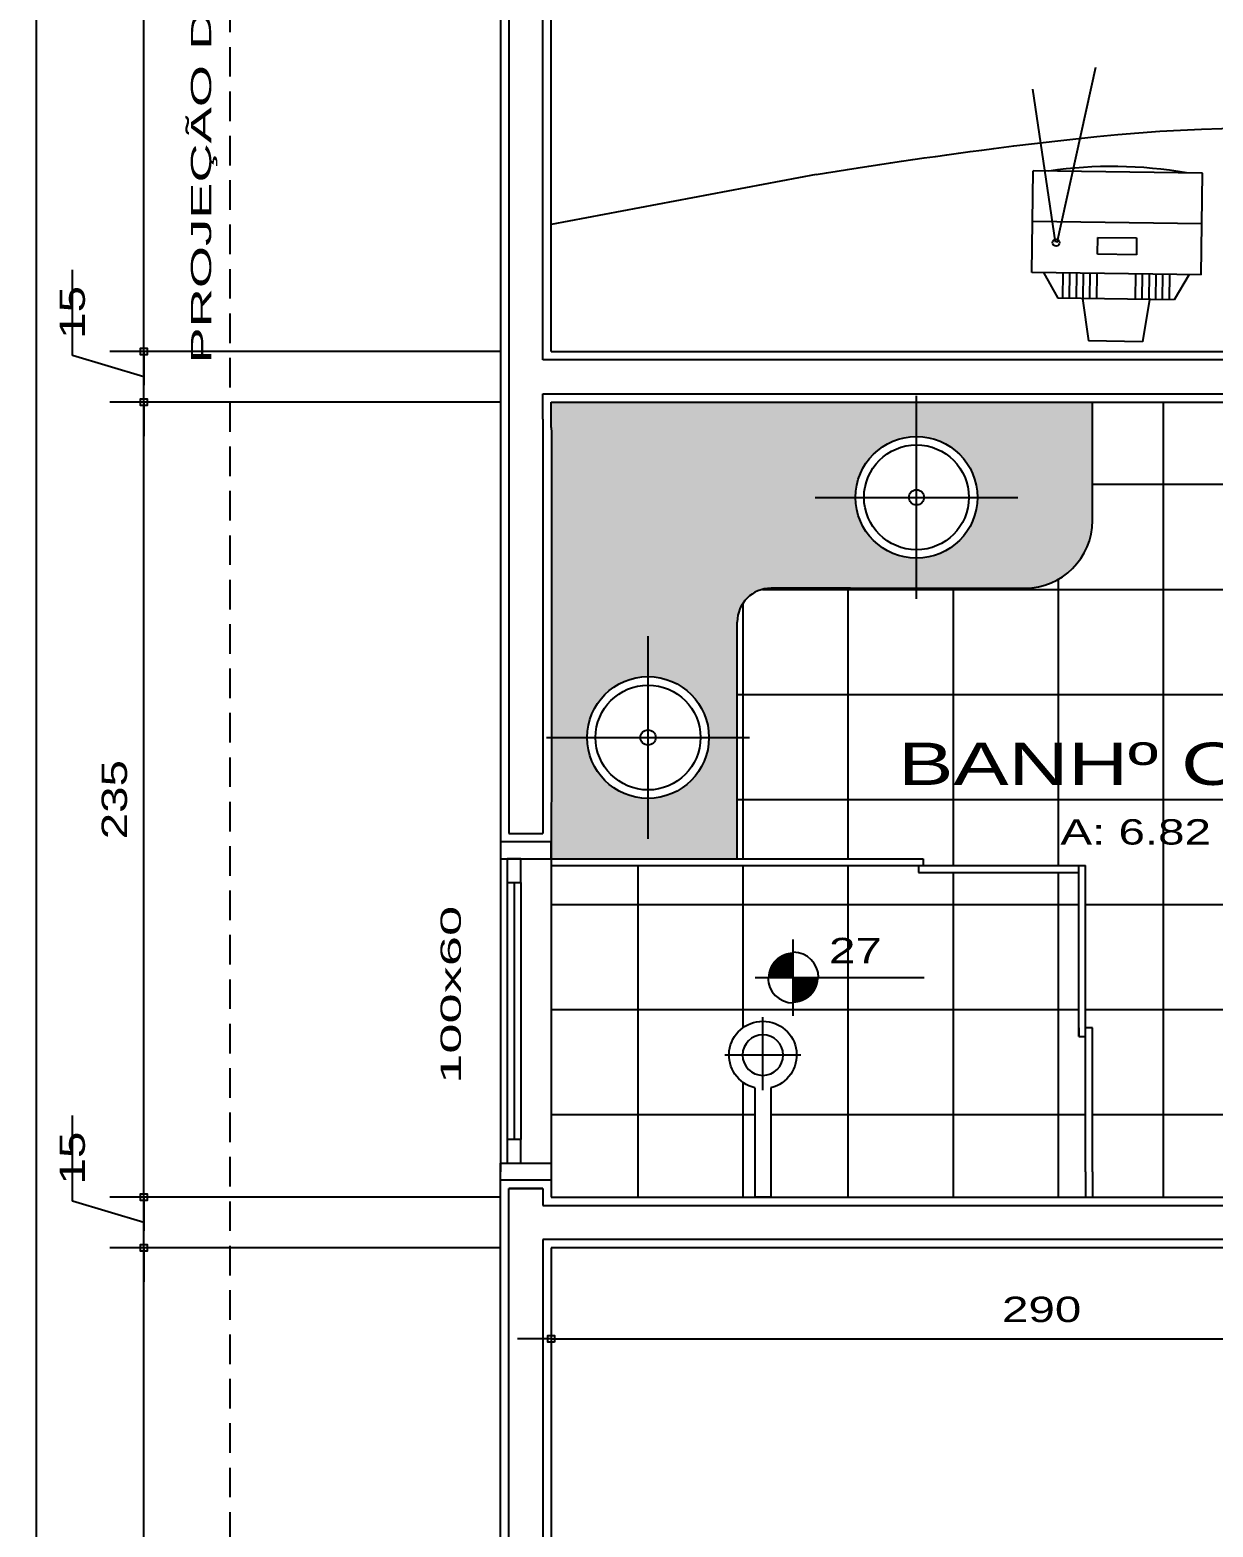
# Model space of a CAD drawing. Extents: x 2280 to 14192, y 1386 to 4696.
# Drawn here: x 3085.5 to 3435.3, y 2513.9 to 2956.5 of the extents above; entities that cross this region are included whole.
import ezdxf
from ezdxf.enums import TextEntityAlignment as Align

# ---------------------------------------------------------------- set-up
doc = ezdxf.new("R2010")
doc.units = 0
doc.header["$LTSCALE"] = 35
doc.linetypes.add('HIDDEN', pattern=[0.375, 0.25, -0.125])
doc.layers.get('0').update_dxf_attribs({"linetype": 'CONTINUOUS'})
doc.layers.get('DEFPOINTS').update_dxf_attribs({"linetype": 'CONTINUOUS'})
for name, color, linetype in [('COTA', 13, 'CONTINUOUS'), ('EQUIP', 7, 'CONTINUOUS'), ('EQUIP_I', 13, 'CONTINUOUS'), ('ESPEC', 2, 'CONTINUOUS'), ('ESPECARQ', 2, 'CONTINUOUS'), ('ESQUADRIA', 2, 'CONTINUOUS'), ('LINVISTA', 60, 'CONTINUOUS'), ('MOB', 1, 'CONTINUOUS'), ('MOBIL', 7, 'CONTINUOUS'), ('PAREDE', 5, 'CONTINUOUS'), ('PROJECAO', 13, 'HIDDEN'), ('REG60-100', 7, 'CONTINUOUS'), ('UNIDADE', 4, 'CONTINUOUS'), ('VIDRO', 1, 'CONTINUOUS')]:
    doc.layers.add(name, color=color, linetype=linetype)
doc.styles.add('REGUA100', font='arial.ttf', dxfattribs={"width": 1.4})
doc.styles.add('REGUA60', font='romnswin.shx', dxfattribs={"width": 1.4})
doc.styles.get("Standard").update_dxf_attribs({"font": 'ISOCP'})
doc.dimstyles.new('ISO-25', dxfattribs={"dimtxt": 2.5, "dimasz": 2.5, "dimexe": 1.25, "dimexo": 0.625, "dimtad": 1, "dimdec": 4, "dimdsep": 46, "dimlunit": 6, "dimtxsty": 'Standard', "dimcen": 2.5, "dimadec": 0, "dimazin": 0, "dimtfac": 1, "dimtdec": 4, "dimtmove": 0, "dimatfit": 3, "dimfxl": 1, "dimtolj": 1, "dimtzin": 0, "dimarcsym": 0})

# ---------------------------------------------------------------- blocks, each defined once
blk = doc.blocks.new('SAL41S_2')
at = {"layer": 'EQUIP_I'}
for radius in [18, 15.5, 2.25]:
    blk.add_circle((0, -26.5), radius, dxfattribs=at)
blk = doc.blocks.new('A$C3E6C4F49')
at = {"layer": 'ESPECARQ', "color": 1, "ltscale": 0.35}
blk.add_line((0, 30), (60, 30), dxfattribs=at)
blk.add_lwpolyline([(30, 0), (30, 60)], dxfattribs=at)
blk = doc.blocks.new('A$C49417C05')
at = {"layer": 'EQUIP', "ltscale": 0.35, "rotation": 180}
blk.add_blockref('SAL41S_2', (30, 3.5), dxfattribs=at)
at = {"layer": 'ESPECARQ', "ltscale": 0.35}
blk.add_blockref('A$C3E6C4F49', (0, 0), dxfattribs=at)
blk = doc.blocks.new('NIVELPB')
at = {"linetype": 'ByBlock'}
for p, q in [((0, -2.25), (0, 2.25)), ((-2.25, 0), (7.75, 0))]:
    blk.add_line(p, q, dxfattribs=at)
at = {"linetype": 'ByBlock', "const_width": 1.5}
for points in [[(-0.75, 0, -0.414214), (0, 0.75, -0.618034)], [(0, -0.75, 0.414214), (0.75, 0, 0.618034)]]:
    blk.add_lwpolyline(points, format="xyb", dxfattribs=at)
at = {"linetype": 'ByBlock'}
for start, end in [(0, 90), (180, 270)]:
    blk.add_arc((0, 0), 1.5, start, end, dxfattribs=at)
at = {"color": 0, "linetype": 'ByBlock', "style": 'REGUA60', "width": 1.4}
blk.add_attdef('COTAPISO', (2.117, 0.85), '', height=1.5, dxfattribs=at)
blk = doc.blocks.new('A$C75BA325D')
at = {"layer": 'EQUIP', "color": 0, "linetype": 'ByBlock'}
for p, q in [((0, 13.6), (0, 8.8)), ((32.29, 13.6), (0, 13.6)), ((32.29, 8.8), (0, 8.8))]:
    blk.add_line(p, q, dxfattribs=at)
blk.add_arc((42, 11.2), 10, 193.8865, 166.1135, dxfattribs=at)
at = {"layer": 'EQUIP_I'}
for p, q in [((42, 22.4), (42, 0)), ((31.6, 11.2), (53.2, 11.2))]:
    blk.add_line(p, q, dxfattribs=at)
blk.add_circle((42, 11.2), 6, dxfattribs=at)
blk = doc.blocks.new('A$C1E765DA1')
at = {"layer": 'EQUIP', "ltscale": 0.35}
blk.add_blockref('A$C75BA325D', (0, 0), dxfattribs=at)
blk = doc.blocks.new('INDUNI1')
at = {"color": 0, "style": 'REGUA100', "width": 1.4, "flags": 8}
for tag, p in [('NOME1', (0, 0)), ('NOME2', (0, -4.286))]:
    blk.add_attdef(tag, text='', height=2.5, dxfattribs=at).set_placement(p, align=Align.CENTER)
at = {"layer": 'ESPECARQ', "style": 'REGUA60', "width": 1.4}
blk.add_attdef('AREA', text='', height=1.5, dxfattribs=at).set_placement((0, -7.813), align=Align.CENTER)
at = {"layer": 'ESPECARQ', "style": 'REGUA60', "width": 1.4, "flags": 8}
for tag, p in [('PISO', (0, -10.313)), ('REVPAR', (0, -12.813)), ('PEDIR', (0, -15.313))]:
    blk.add_attdef(tag, text='', height=1.5, dxfattribs=at).set_placement(p, align=Align.CENTER)
blk = doc.blocks.new('TV-PORT')
at = {"layer": 'MOB'}
for p, q in [((-0.05, 0.25), (0.25, 0.25)), ((-0.05, -0.25), (-0.05, 0.25)), ((0.0407, 0.181), (0.4916, 0.2545)), ((0.1, -0.25), (0.1, 0.25)), ((0.25, -0.25), (0.25, 0.25)), ((-0.05, 0.2152), (-0.125, 0.1719)), ((-0.125, -0.1719), (-0.125, 0.1719)), ((-0.125, 0.1573), (-0.05, 0.1573)), ((-0.125, 0.1373), (-0.05, 0.1373)), ((0.0392, 0.1765), (0.5584, 0.0689)), ((-0.125, 0.099), (-0.25, 0.0802)), ((-0.125, 0.1173), (-0.05, 0.1173)), ((-0.125, 0.0973), (-0.05, 0.0973)), ((-0.25, -0.0802), (-0.25, 0.0802)), ((-0.125, 0.0773), (-0.05, 0.0773)), ((-0.125, 0.0573), (-0.05, 0.0573)), ((0.0066, -0.0581), (0.0066, 0.0565)), ((0.0066, 0.0565), (0.0561, 0.0565)), ((0.0561, 0.0565), (0.0561, -0.0581)), ((-0.125, -0.099), (-0.25, -0.0802)), ((-0.125, -0.0573), (-0.05, -0.0573)), ((-0.125, -0.0773), (-0.05, -0.0773)), ((0.0561, -0.0581), (0.0066, -0.0581)), ((-0.125, -0.0973), (-0.05, -0.0973)), ((-0.125, -0.1173), (-0.05, -0.1173)), ((-0.125, -0.1373), (-0.05, -0.1373)), ((-0.125, -0.1573), (-0.05, -0.1573)), ((-0.05, -0.2152), (-0.125, -0.1719)), ((-0.05, -0.25), (0.25, -0.25))]:
    blk.add_line(p, q, dxfattribs=at)
blk.add_circle((0.039, 0.1793), 0.0102, dxfattribs=at)
blk.add_arc((-1.0199, 0), 1.2861, 350.9067, 9.0933, dxfattribs=at)
blk = doc.blocks.new('A$C6CC62935')
at = {"layer": 'UNIDADE', "xscale": 100.138401981294, "yscale": 100.138401981294, "zscale": 100.138401981294, "rotation": 180}
blk.add_blockref('TV-PORT', (55.92, 25.49), dxfattribs=at)
blk = doc.blocks.new('A$C6753373E')
at = {"layer": 'ESPEC', "ltscale": 0.35, "rotation": 359.2235957968574}
blk.add_blockref('A$C6CC62935', (-0.25, 0.37), dxfattribs=at)
blk = doc.blocks.new('COTAPT')
at = {"color": 0, "linetype": 'ByBlock'}
blk.add_line((0, 0), (200, 0), dxfattribs=at)
at = {"color": 6, "linetype": 'ByBlock'}
blk.add_lwpolyline([(-20, 20), (20, 20), (20, -20), (-20, -20)], close=True, dxfattribs=at)
blk = doc.blocks.new('*D125')
at = {"color": 0, "linetype": 'ByBlock'}
for p, q in [((3224.58, 2596.45), (3109.12, 2596.45)), ((3119.12, 2166.5), (3119.12, 2596.4))]:
    blk.add_line(p, q, dxfattribs=at)
at = {"layer": 'DEFPOINTS', "color": 0, "linetype": 'ByBlock'}
for p in [(3119.12, 2596.45), (3239.58, 2596.45), (3239.58, 2166.45)]:
    blk.add_point(p, dxfattribs=at)
at = {"color": 0, "linetype": 'ByBlock', "xscale": 0.05, "yscale": 0.05, "zscale": 0.05}
for p, rotation in [((3119.12, 2596.45), 90), ((3119.12, 2166.45), 270)]:
    blk.add_blockref('COTAPT', p, dxfattribs=dict(at, rotation=rotation))
at = {"color": 2, "linetype": 'ByBlock', "insert": (3110.47, 2381.45), "char_height": 7.5, "attachment_point": 5, "rotation": 90, "style": 'REGUA60'}
blk.add_mtext('\\A1;430', dxfattribs=at)
blk = doc.blocks.new('*D126')
at = {"color": 0, "linetype": 'ByBlock'}
for p, q in [((3098.02, 2610.28), (3098.02, 2635.58)), ((3224.58, 2611.45), (3109.12, 2611.45)), ((3119.12, 2596.5), (3119.12, 2611.4)), ((3119.12, 2603.95), (3098.02, 2610.28))]:
    blk.add_line(p, q, dxfattribs=at)
at = {"layer": 'DEFPOINTS', "color": 0, "linetype": 'ByBlock'}
for p in [(3119.12, 2611.45), (3239.58, 2611.45), (3239.58, 2596.45)]:
    blk.add_point(p, dxfattribs=at)
at = {"color": 0, "linetype": 'ByBlock', "xscale": 0.05, "yscale": 0.05, "zscale": 0.05}
for p, rotation in [((3119.12, 2611.45), 90), ((3119.12, 2596.45), 270)]:
    blk.add_blockref('COTAPT', p, dxfattribs=dict(at, rotation=rotation))
at = {"color": 2, "linetype": 'ByBlock', "insert": (3098.02, 2615.18), "char_height": 7.5, "attachment_point": 4, "rotation": 90, "style": 'REGUA60'}
blk.add_mtext('\\A1;15', dxfattribs=at)
blk = doc.blocks.new('*D127')
at = {"color": 0, "linetype": 'ByBlock'}
for p, q in [((3224.58, 2846.45), (3109.12, 2846.45)), ((3119.12, 2611.5), (3119.12, 2846.4))]:
    blk.add_line(p, q, dxfattribs=at)
at = {"layer": 'DEFPOINTS', "color": 0, "linetype": 'ByBlock'}
for p in [(3119.12, 2846.45), (3239.58, 2846.45), (3239.58, 2611.45)]:
    blk.add_point(p, dxfattribs=at)
at = {"color": 0, "linetype": 'ByBlock', "xscale": 0.05, "yscale": 0.05, "zscale": 0.05}
for p, rotation in [((3119.12, 2846.45), 90), ((3119.12, 2611.45), 270)]:
    blk.add_blockref('COTAPT', p, dxfattribs=dict(at, rotation=rotation))
at = {"color": 2, "linetype": 'ByBlock', "insert": (3110.47, 2728.95), "char_height": 7.5, "attachment_point": 5, "rotation": 90, "style": 'REGUA60'}
blk.add_mtext('\\A1;235', dxfattribs=at)
blk = doc.blocks.new('*D128')
at = {"color": 0, "linetype": 'ByBlock'}
for p, q in [((3098.02, 2860.28), (3098.02, 2885.58)), ((3119.12, 2853.95), (3098.02, 2860.28)), ((3224.58, 2861.45), (3109.12, 2861.45)), ((3119.12, 2846.5), (3119.12, 2861.4))]:
    blk.add_line(p, q, dxfattribs=at)
at = {"layer": 'DEFPOINTS', "color": 0, "linetype": 'ByBlock'}
for p in [(3119.12, 2861.45), (3239.58, 2861.45), (3239.58, 2846.45)]:
    blk.add_point(p, dxfattribs=at)
at = {"color": 0, "linetype": 'ByBlock', "xscale": 0.05, "yscale": 0.05, "zscale": 0.05}
for p, rotation in [((3119.12, 2861.45), 90), ((3119.12, 2846.45), 270)]:
    blk.add_blockref('COTAPT', p, dxfattribs=dict(at, rotation=rotation))
at = {"color": 2, "linetype": 'ByBlock', "insert": (3098.02, 2865.18), "char_height": 7.5, "attachment_point": 4, "rotation": 90, "style": 'REGUA60'}
blk.add_mtext('\\A1;15', dxfattribs=at)
blk = doc.blocks.new('*D129')
at = {"color": 0, "linetype": 'ByBlock'}
for p, q in [((3224.58, 3276.45), (3109.12, 3276.45)), ((3119.12, 2861.5), (3119.12, 3276.4))]:
    blk.add_line(p, q, dxfattribs=at)
at = {"layer": 'DEFPOINTS', "color": 0, "linetype": 'ByBlock'}
for p in [(3119.12, 3276.45), (3239.58, 3276.45), (3239.58, 2861.45)]:
    blk.add_point(p, dxfattribs=at)
at = {"color": 0, "linetype": 'ByBlock', "xscale": 0.05, "yscale": 0.05, "zscale": 0.05}
for p, rotation in [((3119.12, 3276.45), 90), ((3119.12, 2861.45), 270)]:
    blk.add_blockref('COTAPT', p, dxfattribs=dict(at, rotation=rotation))
at = {"color": 2, "linetype": 'ByBlock', "insert": (3110.47, 3068.95), "char_height": 7.5, "attachment_point": 5, "rotation": 90, "style": 'REGUA60'}
blk.add_mtext('\\A1;415', dxfattribs=at)
blk = doc.blocks.new('*D132')
at = {"color": 0, "linetype": 'ByBlock'}
for p, q in [((3129.58, 3371.45), (3077.42, 3371.45)), ((3087.42, 2071.5), (3087.42, 3371.4)), ((3129.58, 2071.45), (3077.42, 2071.45))]:
    blk.add_line(p, q, dxfattribs=at)
at = {"layer": 'DEFPOINTS', "color": 0, "linetype": 'ByBlock'}
for p in [(3087.42, 3371.45), (3144.58, 3371.45), (3144.58, 2071.45)]:
    blk.add_point(p, dxfattribs=at)
at = {"color": 0, "linetype": 'ByBlock', "xscale": 0.05, "yscale": 0.05, "zscale": 0.05}
for p, rotation in [((3087.42, 3371.45), 90), ((3087.42, 2071.45), 270)]:
    blk.add_blockref('COTAPT', p, dxfattribs=dict(at, rotation=rotation))
at = {"color": 2, "linetype": 'ByBlock', "insert": (3078.77, 2721.45), "char_height": 7.5, "attachment_point": 5, "rotation": 90, "style": 'REGUA60'}
blk.add_mtext('\\A1;1.300', dxfattribs=at)
blk = doc.blocks.new('*D145')
at = {"color": 0, "linetype": 'ByBlock'}
for p, q in [((3239.58, 2596.45), (3239.58, 2559.56)), ((3529.58, 2596.45), (3529.58, 2559.56)), ((3239.63, 2569.56), (3529.53, 2569.56))]:
    blk.add_line(p, q, dxfattribs=at)
at = {"layer": 'DEFPOINTS', "color": 0, "linetype": 'ByBlock'}
for p in [(3239.58, 2611.45), (3529.58, 2611.45), (3529.58, 2569.56)]:
    blk.add_point(p, dxfattribs=at)
at = {"color": 0, "linetype": 'ByBlock', "xscale": 0.05, "yscale": 0.05, "zscale": 0.05, "rotation": 180}
blk.add_blockref('COTAPT', (3239.58, 2569.56), dxfattribs=at)
at = {"color": 0, "linetype": 'ByBlock', "xscale": 0.05, "yscale": 0.05, "zscale": 0.05}
blk.add_blockref('COTAPT', (3529.58, 2569.56), dxfattribs=at)
at = {"color": 2, "linetype": 'ByBlock', "insert": (3384.58, 2578.21), "char_height": 7.5, "attachment_point": 5, "style": 'REGUA60'}
blk.add_mtext('\\A1;290', dxfattribs=at)

msp = doc.modelspace()

# ---------------------------------------------------------------- hatches: boundary and pattern name
at = {"layer": 'LINVISTA'}
h = msp.add_hatch(dxfattribs=at)
h.set_pattern_fill('NET', color=256, scale=9.78, style=0)
h.set_pattern_definition([(360, (4414.2, 120.673), (8e-15, 31.0515), []), (90, (4414.2, 120.673), (-31.0515, 1e-14), [])])
h.paths.add_polyline_path([(3459.694, 2827.448), (3459.579, 2827.448), (3459.579, 2831.448), (3529.579, 2831.448), (3529.579, 2836.448), (3529.579, 2846.448), (3519.579, 2846.448), (3399.579, 2846.448), (3399.579, 2811.448, -0.4142136), (3379.579, 2791.448), (3328.019, 2791.448), (3304.579, 2791.448, 0.4142136), (3294.579, 2781.448), (3294.579, 2757.894), (3294.579, 2711.448), (3339.579, 2711.448), (3349.579, 2711.448), (3349.579, 2709.448), (3397.579, 2709.448), (3397.579, 2661.448), (3399.579, 2661.448), (3399.579, 2651.448), (3399.579, 2618.948), (3399.579, 2611.448), (3467.963, 2611.448), (3467.963, 2614.034), (3457.963, 2614.034, -0.4399017), (3456.763, 2615.247), (3456.763, 2622.134, 0.2619511), (3456.313, 2622.834, -0.1687212), (3452.613, 2626.234, -0.0654933), (3451.586, 2628.758, -0.0542172), (3449.83, 2637.819, -0.0326915), (3449.713, 2644.358, -0.1704873), (3454.357, 2657.418, -0.2227637), (3467.963, 2663.684, -0.2227637), (3481.569, 2657.418, -0.1704873), (3486.213, 2644.358, -0.0326915), (3486.096, 2637.819, -0.0542172), (3484.34, 2628.758, -0.0654933), (3483.313, 2626.234, -0.1687212), (3479.613, 2622.834, 0.2619511), (3479.163, 2622.134), (3479.163, 2622.034), (3479.163, 2615.247, -0.4399017), (3477.963, 2614.034), (3467.963, 2614.034), (3467.963, 2611.448), (3529.579, 2611.448), (3529.579, 2756.448), (3529.579, 2761.448, -0.3975651)])
h.paths.add_polyline_path([(3476.456, 2690.523, -0.4142136), (3483.956, 2683.023), (3480.206, 2683.023, -0.4142136), (3476.456, 2679.273), (3476.456, 2675.523, -0.4142136), (3468.956, 2683.023), (3472.706, 2683.023, -0.4142136), (3476.456, 2686.773)], flags=16)
h.paths.add_polyline_path([(3397.579, 2658.948), (3395.579, 2658.948), (3395.579, 2661.448), (3395.579, 2707.448), (3348.14, 2707.448), (3348.14, 2709.448), (3239.579, 2709.448), (3239.579, 2622.948), (3239.579, 2618.948), (3239.579, 2611.448), (3299.748, 2611.448), (3299.748, 2643.74, -8.2115537), (3304.548, 2643.74), (3304.548, 2611.448), (3397.579, 2611.448), (3397.579, 2618.948)])
h.paths.add_polyline_path([(3314.882, 2676.34), (3311.132, 2676.34), (3311.132, 2672.59, 0.4142136)], flags=17)
h.paths.add_polyline_path([(3485.556, 2685.231), (3504.627, 2685.231), (3504.627, 2696.719), (3485.556, 2696.719)], flags=24)
h.paths.add_polyline_path([(3338.747, 2729.861), (3509.419, 2729.861), (3509.419, 2749.251), (3338.747, 2749.251)], flags=24)
h.paths.add_polyline_path([(3387.077, 2713.624), (3461.09, 2713.624), (3461.09, 2725.112), (3387.077, 2725.112)], flags=24)
h.paths.add_polyline_path([(3320.264, 2678.708), (3339.249, 2678.708), (3339.249, 2690.004), (3320.264, 2690.004)], flags=25)
at = {"layer": 'MOBIL'}
h = msp.add_hatch(dxfattribs=at)
h.set_pattern_fill('AREIA', color=256, scale=9.78, style=0)
h.set_pattern_definition([(1e-15, (2418.4304, 2118.327), (5.7702, 4.2054), [0, -2.3472, 0, -3.1296, 0, -5.4768]), (10, (2422.44, 2122.826), (3.236075, 8.11807), [0, -6.0636, 0, -1.3692, 0, -5.1834]), (20, (2419.115, 2121.848), (2.06104, 9.49259), [0, -4.2054, 0, -2.8362, 0, -6.1614]), (30, (2422.929, 2120.87), (0.232086, 7.813215), [0, -5.4768, 0, -6.9438, 0, -4.9878]), (40, (2421.2666, 2119.892), (2.739218, 8.298912), [0, -4.0098, 0, -3.2274, 0, -5.5746]), (50, (2425.374, 2118.914), (-1.50694, 6.115888), [0, -1.1736, 0, -7.7262, 0, -4.5966]), (60, (2423.516, 2117.936), (-1.469318, 10.560266), [0, -1.467, 0, -4.5966, 0, -5.2812]), (70, (2421.169, 2116.958), (-2.755708, 5.582366), [0, -2.7384, 0, -3.1296, 0, -7.1394]), (80, (2421.8534, 2115.98), (-3.343554, 6.945317), [0, -3.5208, 0, -4.2054]), (90, (2426.059, 2115.002), (-6.5526, 4.4988), [0, -5.379, 0, -3.0318, 0, -7.1394]), (100, (2417.8436, 2115.98), (-5.925644, 2.629572), [0, -2.7384, 0, -5.6724, 0, -6.4548]), (110, (2418.8216, 2116.958), (-6.134452, 4.84445), [0, -4.6944, 0, -3.7164, 0, -5.1834]), (120, (2419.7996, 2117.936), (-8.723132, 2.981707), [0, -6.4548, 0, -2.0538, 0, -7.4328]), (130, (2420.7776, 2118.914), (-6.46119, -0.059492), [0, -3.7164, 0, -1.3692, 0, -7.6284]), (140, (2421.7556, 2119.892), (-10.159836, -1.305386), [0, -1.0758, 0, -5.6724, 0, -4.6944]), (150, (2422.7336, 2120.87), (-7.863056, -3.252413), [0, -2.7384, 0, -3.2274, 0, -6.2592]), (160, (2423.712, 2121.848), (-9.677406, -5.4283), [0, -5.7702, 0, -2.3472, 0, -4.0098]), (170, (2424.6896, 2122.826), (-4.741256, -4.923895), [0, -3.7164, 0, -2.1516, 0, -7.5306])])
h.paths.add_polyline_path([(3239.579, 2846.448), (3239.579, 2838.948), (3239.631, 2837.467), (3239.609, 2747.322), (3250.203, 2747.322, -1), (3286.203, 2747.322), (3294.579, 2747.322), (3294.579, 2757.894), (3294.579, 2781.448, -0.4142136), (3304.579, 2791.448), (3328.019, 2791.448), (3347.567, 2791.448), (3347.567, 2800.321, -0.4142136), (3329.567, 2818.321, -0.4142136), (3347.567, 2836.321), (3347.567, 2846.448)])
h.paths.add_polyline_path([(3347.567, 2846.448), (3347.567, 2836.321, -0.4142136), (3365.567, 2818.321, -0.4142136), (3347.567, 2800.321), (3347.567, 2791.448), (3379.579, 2791.448, 0.4142136), (3399.579, 2811.448), (3399.579, 2846.448)])
h.paths.add_polyline_path([(3294.579, 2747.322), (3286.203, 2747.322, -1), (3250.203, 2747.322), (3239.609, 2747.322), (3239.601, 2711.448), (3294.579, 2711.448)])

# ---------------------------------------------------------------- linework, layer by layer
at = {"layer": 'EQUIP_I'}
for p, q in [((3224.579, 2838.948), (3224.579, 2618.948)), ((3239.631, 2837.467), (3239.579, 2618.948)), ((3239.579, 2711.448), (3339.579, 2711.448)), ((3239.579, 2709.448), (3397.579, 2709.448)), ((3395.579, 2658.948), (3395.579, 2709.448)), ((3397.579, 2618.948), (3397.579, 2709.448)), ((3348.14, 2707.448), (3395.579, 2707.448)), ((3399.579, 2618.948), (3399.579, 2651.448)), ((3224.579, 2151.448), (3224.579, 2618.948)), ((3239.579, 2618.948), (3239.579, 2611.448)), ((3239.579, 2611.448), (3532.079, 2611.448))]:
    msp.add_line(p, q, dxfattribs=at)
at = {"layer": 'ESPECARQ'}
msp.add_line((3239.579, 2838.948), (3239.631, 2837.467), dxfattribs=at)
at = {"layer": 'ESQUADRIA', "color": 1}
for p, q in [((3224.579, 2711.448), (3224.579, 2621.448)), ((3239.579, 2711.448), (3239.579, 2621.448)), ((3226.579, 2704.448), (3226.579, 2628.448)), ((3230.579, 2704.448), (3230.579, 2628.448))]:
    msp.add_line(p, q, dxfattribs=at)
at = {"layer": 'ESQUADRIA'}
for points in [[(3224.579, 2716.448), (3224.579, 2711.448), (3239.579, 2711.448), (3239.579, 2716.448)], [(3224.579, 2616.448), (3224.579, 2621.448), (3239.579, 2621.448), (3239.579, 2616.448)]]:
    msp.add_lwpolyline(points, dxfattribs=at)
for points in [[(3226.579, 2711.448), (3226.579, 2704.448), (3230.579, 2704.448), (3230.579, 2711.448)], [(3230.579, 2621.448), (3230.579, 2628.448), (3226.579, 2628.448), (3226.579, 2621.448)]]:
    msp.add_lwpolyline(points, close=True, dxfattribs=at)
at = {"layer": 'LINVISTA'}
for p, q in [((3224.579, 3291.448), (3224.579, 2838.948)), ((3239.579, 2861.448), (3239.579, 3276.448)), ((3317.961, 2913.803), (3239.579, 2898.952)), ((3239.579, 2861.448), (3444.579, 2861.448)), ((3239.579, 2846.448), (3529.579, 2846.448)), ((3239.579, 2838.948), (3239.579, 2846.448)), ((3399.579, 2811.448), (3399.579, 2846.448)), ((3328.019, 2791.448), (3304.579, 2791.448)), ((3328.019, 2791.448), (3379.579, 2791.448)), ((3294.579, 2757.894), (3294.579, 2781.448)), ((3294.579, 2711.448), (3294.579, 2757.894)), ((3239.579, 2716.448), (3224.579, 2716.448)), ((3339.579, 2711.448), (3349.579, 2711.448)), ((3348.14, 2709.448), (3348.14, 2707.448)), ((3349.579, 2711.448), (3349.579, 2709.448)), ((3395.579, 2661.448), (3395.579, 2658.948)), ((3399.579, 2661.448), (3397.579, 2661.448)), ((3399.579, 2651.448), (3399.579, 2661.448)), ((3395.579, 2658.948), (3397.579, 2658.948)), ((3239.579, 2616.448), (3224.579, 2616.448)), ((3397.579, 2618.948), (3397.579, 2611.448)), ((3399.579, 2618.948), (3399.579, 2611.448)), ((3239.579, 2596.448), (3239.579, 2166.448)), ((3569.579, 2596.448), (3239.579, 2596.448))]:
    msp.add_line(p, q, dxfattribs=at)
for centre, radius, start, end in [((3379.579, 2811.448), 20, 270, 0), ((3304.579, 2781.448), 10, 90, 180)]:
    msp.add_arc(centre, radius, start, end, dxfattribs=at)
msp.add_open_spline([(3317.961, 2913.803), (3334.174, 2916.435), (3408.967, 2927.475), (3529.323, 2937.9), (3523.847, 2872.095), (3522.961, 2861.448)], degree=3, knots=[107.9028271, 107.9028271, 107.9028271, 107.9028271, 154.8014351, 310.2242455, 340.2242455, 340.2242455, 340.2242455, 340.2242455], dxfattribs=at)
at = {"layer": 'PAREDE'}
for p, q in [((3227.079, 3288.948), (3227.079, 2841.448)), ((3237.079, 2858.948), (3237.079, 3278.948)), ((3542.079, 2858.948), (3237.079, 2858.948)), ((3237.079, 2848.948), (3532.079, 2848.948)), ((3237.079, 2841.448), (3237.079, 2848.948)), ((3227.079, 2841.448), (3227.079, 2718.948)), ((3237.079, 2841.448), (3237.079, 2718.948)), ((3227.079, 2718.948), (3237.079, 2718.948)), ((3237.079, 2613.948), (3227.079, 2613.948)), ((3227.079, 2613.948), (3237.079, 2613.948)), ((3227.079, 2153.948), (3227.079, 2613.948)), ((3237.079, 2613.948), (3237.079, 2608.948)), ((3237.079, 2608.948), (3532.079, 2608.948)), ((3237.079, 2598.948), (3237.079, 2163.948)), ((3567.079, 2598.948), (3237.079, 2598.948))]:
    msp.add_line(p, q, dxfattribs=at)
at = {"layer": 'PROJECAO'}
msp.add_line((3144.579, 3371.448), (3144.579, 2071.448), dxfattribs=at)
at = {"layer": 'VIDRO'}
msp.add_line((3228.579, 2704.448), (3228.579, 2628.448), dxfattribs=at)

# ---------------------------------------------------------------- block references
at = {"layer": 'COTA', "color": 2, "xscale": 5, "yscale": 5, "zscale": 5}
msp.add_blockref('NIVELPB', (3311.132, 2676.34), dxfattribs=at).add_auto_attribs({'COTAPISO': '27'})
at = {"layer": 'LINVISTA', "rotation": 270}
msp.add_blockref('A$C6753373E', (3381.648, 2945.481), dxfattribs=at)
at = {"layer": 'LINVISTA'}
for p in [(3317.567, 2788.321), (3238.203, 2717.322)]:
    msp.add_blockref('A$C49417C05', p, dxfattribs=at)
at = {"layer": 'LINVISTA', "xscale": -1, "rotation": 270}
msp.add_blockref('A$C1E765DA1', (3290.948, 2611.448), dxfattribs=at)
at = {"layer": 'UNIDADE', "xscale": 5, "yscale": 5, "zscale": 5}
msp.add_blockref('INDUNI1', (3424.083, 2754.734), dxfattribs=at).add_auto_attribs({'NOME2': 'BANHº CASAL', 'AREA': 'A: 6.82 m2'})

# ---------------------------------------------------------------- texts
at = {"layer": 'REG60-100', "style": 'REGUA60', "width": 2}
for s, p in [('PROJEÇÃO DA COBERTURA', (3139.057, 2857.879)), ('100x60', (3212.871, 2644.921))]:
    msp.add_text(s, height=6, rotation=90, dxfattribs=at).set_placement(p)

# ---------------------------------------------------------------- dimensions: what is measured, and where the dimension line sits
at = {"layer": 'COTA'}
for base, p1, p2, override, picture, middle in [((3087.421, 3371.448), (3144.579, 2071.448), (3144.579, 3371.448), {"dimscale": 5, "dimtxt": 1.5, "dimasz": 0.01, "dimexe": 2, "dimexo": 3, "dimgap": 0.98, "dimdec": 2, "dimrnd": 0.5, "dimtxsty": 'REGUA60', "dimblk": 'COTAPT', "dimcen": 4, "dimdle": 4, "dimclrt": 2, "dimaunit": 1, "dimtofl": 0}, '*D132', (3078.771, 2721.448)), ((3119.124, 3276.448), (3239.579, 2861.448), (3239.579, 3276.448), {"dimscale": 5, "dimtxt": 1.5, "dimasz": 0.01, "dimexe": 2, "dimexo": 3, "dimgap": 0.98, "dimdec": 2, "dimrnd": 0.5, "dimtxsty": 'REGUA60', "dimblk": 'COTAPT', "dimcen": 4, "dimdle": 4, "dimse1": 1, "dimclrt": 2, "dimaunit": 1, "dimtofl": 0, "dimtmove": 1}, '*D129', (3110.474, 3068.948)), ((3119.124, 2861.448), (3239.579, 2846.448), (3239.579, 2861.448), {"dimscale": 5, "dimtxt": 1.5, "dimasz": 0.01, "dimexe": 2, "dimexo": 3, "dimgap": 0.98, "dimdec": 2, "dimrnd": 0.5, "dimtxsty": 'REGUA60', "dimblk": 'COTAPT', "dimcen": 4, "dimdle": 4, "dimse1": 1, "dimclrt": 2, "dimaunit": 1, "dimtofl": 0, "dimtmove": 1}, '*D128', (3098.024, 2865.178)), ((3119.124, 2846.448), (3239.579, 2611.448), (3239.579, 2846.448), {"dimscale": 5, "dimtxt": 1.5, "dimasz": 0.01, "dimexe": 2, "dimexo": 3, "dimgap": 0.98, "dimdec": 2, "dimrnd": 0.5, "dimtxsty": 'REGUA60', "dimblk": 'COTAPT', "dimcen": 4, "dimdle": 4, "dimse1": 1, "dimclrt": 2, "dimaunit": 1, "dimtofl": 0, "dimtmove": 1}, '*D127', (3110.474, 2728.948)), ((3119.124, 2611.448), (3239.579, 2596.448), (3239.579, 2611.448), {"dimscale": 5, "dimtxt": 1.5, "dimasz": 0.01, "dimexe": 2, "dimexo": 3, "dimgap": 0.98, "dimdec": 2, "dimrnd": 0.5, "dimtxsty": 'REGUA60', "dimblk": 'COTAPT', "dimcen": 4, "dimdle": 4, "dimse1": 1, "dimclrt": 2, "dimaunit": 1, "dimtofl": 0, "dimtmove": 1}, '*D126', (3098.024, 2615.178)), ((3119.124, 2596.448), (3239.579, 2166.448), (3239.579, 2596.448), {"dimscale": 5, "dimtxt": 1.5, "dimasz": 0.01, "dimexe": 2, "dimexo": 3, "dimgap": 0.98, "dimdec": 2, "dimrnd": 0.5, "dimtxsty": 'REGUA60', "dimblk": 'COTAPT', "dimcen": 4, "dimdle": 4, "dimse1": 1, "dimclrt": 2, "dimaunit": 1, "dimtofl": 0, "dimtmove": 1}, '*D125', (3110.474, 2381.448))]:
    dim = msp.add_linear_dim(base=base, p1=p1, p2=p2, angle=90, dimstyle='ISO-25', override=override, dxfattribs=at)
    dim.commit()
    dim.dimension.update_dxf_attribs({"geometry": picture, "text_midpoint": middle})
dim = msp.add_linear_dim(base=(3529.579, 2569.558), p1=(3239.579, 2611.448), p2=(3529.579, 2611.448), dimstyle='ISO-25', override={"dimscale": 5, "dimtxt": 1.5, "dimasz": 0.01, "dimexe": 2, "dimexo": 3, "dimgap": 0.98, "dimdec": 2, "dimrnd": 0.5, "dimtxsty": 'REGUA60', "dimblk": 'COTAPT', "dimcen": 4, "dimdle": 4, "dimclrt": 2, "dimaunit": 1, "dimtofl": 0}, dxfattribs=at)
dim.commit()
dim.dimension.update_dxf_attribs({"geometry": '*D145', "text_midpoint": (3384.579, 2578.208)})

doc.saveas('drawing.dxf')
